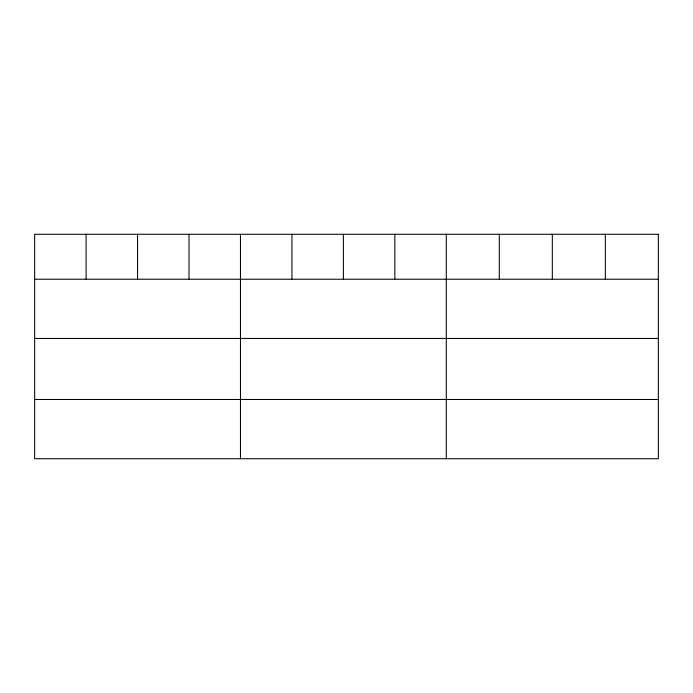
<?xml version="1.0" encoding="UTF-8"?>
<svg xmlns="http://www.w3.org/2000/svg" width="693" height="693" viewBox="0 0 693 693"><rect width="100%" height="100%" fill="white"/><g stroke="black" fill="none" stroke-linecap="round" stroke-linejoin="round"><path stroke-width="1.04" d="M34.65 279.236L658.35 279.236M34.65 338.461L658.35 338.461M34.65 399.489L658.35 399.489M605.335 234.277L605.335 279.236M552.321 234.277L552.321 279.236M499.306 234.277L499.306 279.236M446.292 234.277L446.292 458.723M394.837 234.277L394.837 279.236M343.381 234.277L343.381 279.236M291.926 234.277L291.926 279.236M240.471 234.277L240.471 458.723M189.016 234.277L189.016 279.236M137.56 234.277L137.56 279.236M86.105 234.277L86.105 279.236M658.35 234.277L34.65 234.277L34.65 458.723L658.35 458.723L658.35 234.277"/></g></svg>
